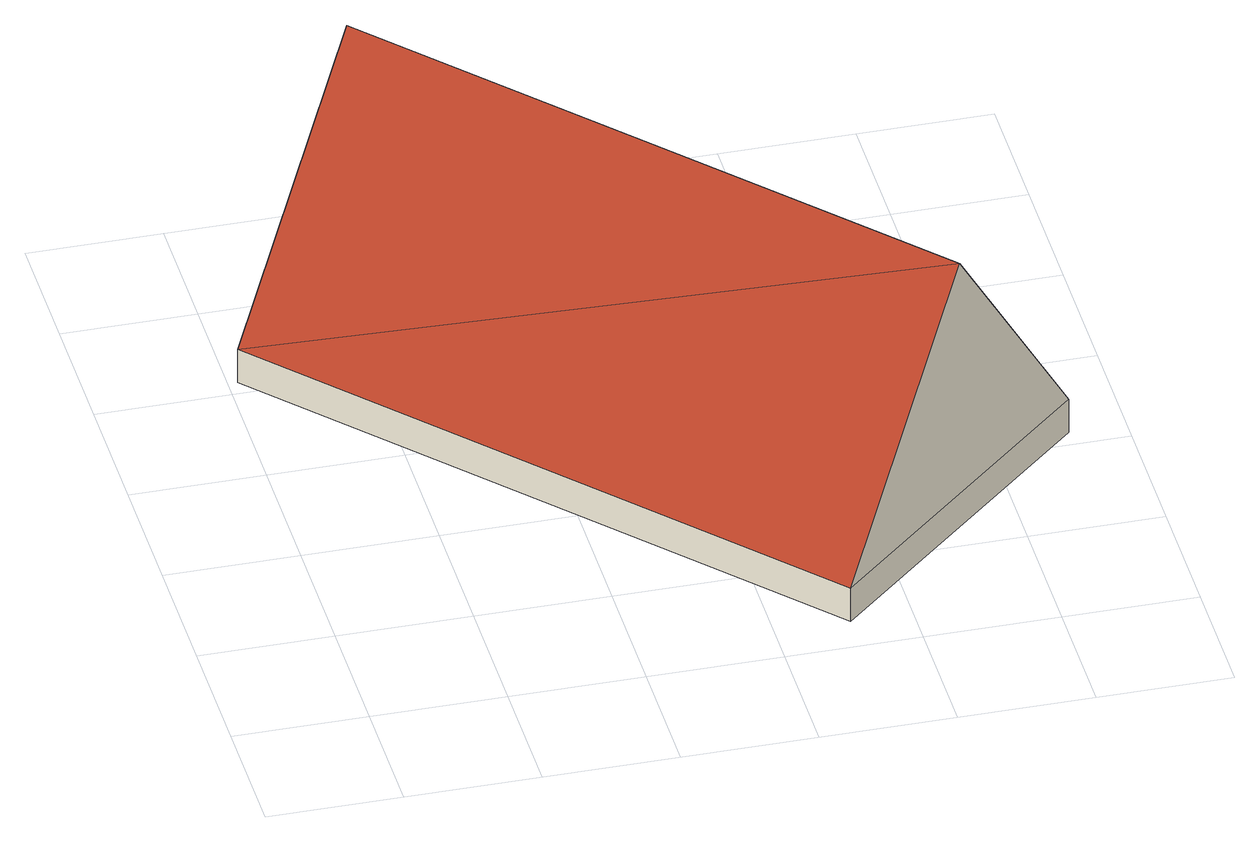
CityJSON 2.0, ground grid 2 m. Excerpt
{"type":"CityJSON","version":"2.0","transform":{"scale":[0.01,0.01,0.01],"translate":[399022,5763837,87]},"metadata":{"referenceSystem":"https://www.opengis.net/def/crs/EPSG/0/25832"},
"CityObjects":{
"building1":{"type":"Building","attributes":{"Gemeindeschluessel":"05515000","Geometrietyp2DReferenz":"3000","function":"31001_2700","roofType":"3100","measuredHeight":4.54},"geometry":[{"type":"Solid","lod":"2","boundaries":[[[[0,1,2,3]],[[4,5,1,0]],[[6,7,5,4]],[[3,2,7,6]],[[0,8,4]],[[6,9,3]],[[9,8,0]],[[0,3,9]],[[6,4,8]],[[8,9,6]],[[1,5,7,2]]]],"semantics":{"surfaces":[{"type":"WallSurface"},{"type":"RoofSurface"},{"type":"GroundSurface"}],"values":[[0,0,0,0,0,0,1,1,1,1,2]]}}]}
},
"vertices":[
[14,826,137],[14,826,80],[710,61,80],[710,61,137],[420,1195,137],[420,1195,80],[1116,430,137],[1116,430,80],[217,1010,533],[913,246,533]
]}
